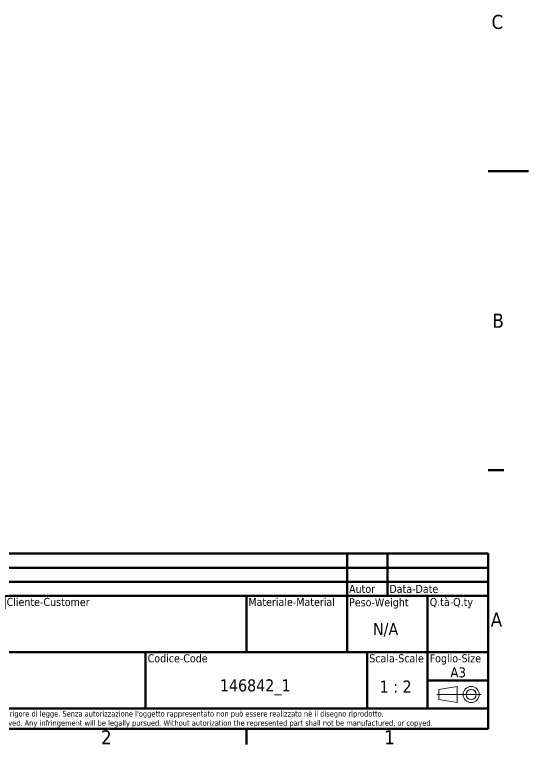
# Model space of a CAD drawing. Header units: millimetres. Extents: x 0 to 840, y 0 to 594.
# Drawn here: x 585 to 840, y 12.2 to 374.9 of the extents above; entities that cross this region are included whole.
import ezdxf
from ezdxf.enums import TextEntityAlignment as Align

# ---------------------------------------------------------------- set-up
doc = ezdxf.new("R2010")
doc.units = ezdxf.units.MM
doc.header["$LTSCALE"] = 2
doc.layers.add('Bordo (ISO)', color=7, linetype='Continuous', lineweight=70)
doc.layers.add('Titolo (ISO)', color=7, linetype='Continuous', lineweight=50)
doc.styles.add('Stile testo39', font='tahoma.ttf')
doc.styles.add('Stile testo42', font='tahoma.ttf')
doc.styles.add('Testo nota (ISO)', font='tahoma.ttf')

# ---------------------------------------------------------------- blocks, each defined once
blk = doc.blocks.new('Bordi Default Border')
at = {"layer": 'Bordo (ISO)'}
for p, q in [((410, 74.25), (413.9, 74.25)), ((350, 10), (350, 6.1))]:
    blk.add_line(p, q, dxfattribs=at)
at = {"layer": 'Bordo (ISO)', "flags": 128}
blk.add_lwpolyline([(420, 148.5), (410, 148.5)], dxfattribs=at)
at = {"layer": 'Bordo (ISO)', "char_height": 3.5, "attachment_point": 7, "style": 'Testo nota (ISO)'}
for s, insert in [('C', (410.86, 183.81)), ('B', (411.08, 109.63)), ('A', (410.66, 35.38)), ('2', (313.94, 6.1)), ('1', (384.21, 6.1))]:
    blk.add_mtext(s, dxfattribs=dict(at, insert=insert))
blk = doc.blocks.new('Cartigli ISO')
at = {"layer": 'Titolo (ISO)'}
for p, q in [((493.41, 144.28), (683.41, 144.28)), ((493.41, 105.78), (493.41, 144.28)), ((503.41, 144.28), (503.41, 133.78)), ((648.41, 144.28), (648.41, 133.78)), ((658.41, 144.28), (658.41, 133.78)), ((683.41, 144.28), (683.41, 105.78)), ((493.41, 140.78), (683.41, 140.78)), ((683.41, 137.28), (493.41, 137.28)), ((493.41, 133.78), (683.41, 133.78)), ((528.41, 133.78), (528.41, 119.78)), ((563.41, 133.78), (563.41, 119.78)), ((623.41, 133.78), (623.41, 119.78)), ((648.41, 133.78), (648.41, 119.78)), ((668.41, 133.78), (668.41, 119.78)), ((528.41, 126.78), (493.41, 126.78)), ((533.41, 119.78), (493.41, 119.78)), ((533.41, 119.78), (643.41, 119.78)), ((533.41, 115.78), (533.41, 119.78)), ((598.41, 119.78), (598.41, 105.78)), ((643.41, 119.78), (683.41, 119.78)), ((653.41, 119.78), (653.41, 105.78)), ((668.41, 119.78), (668.41, 105.78)), ((533.41, 115.78), (533.41, 105.78)), ((683.41, 112.78), (668.41, 112.78)), ((683.41, 105.78), (493.41, 105.78)), ((493.41, 105.78), (493.41, 100.78)), ((683.41, 100.78), (683.41, 105.78)), ((493.41, 100.78), (683.41, 100.78))]:
    blk.add_line(p, q, dxfattribs=at)
at = {"layer": 'Titolo (ISO)', "lineweight": 18}
for p, q in [((671.21, 110.53), (675.71, 111.28)), ((675.71, 111.28), (675.71, 107.28)), ((671.21, 108.03), (671.21, 110.53)), ((675.71, 107.28), (671.21, 108.03))]:
    blk.add_line(p, q, dxfattribs=at)
at = {"layer": 'Titolo (ISO)', "linetype": 'Continuous', "lineweight": 18}
blk.add_line((681.71, 109.28), (670.71, 109.28), dxfattribs=at)
at = {"layer": 'Titolo (ISO)', "lineweight": 18}
for radius in [2, 1.25]:
    blk.add_circle((679.21, 109.28), radius, dxfattribs=at)
at = {"layer": 'Titolo (ISO)', "char_height": 2, "attachment_point": 1, "style": 'Testo nota (ISO)'}
for s, insert in [('\\fTahoma|b0|i0;\\H2.0000;Nr Mod', (493.91, 136.53)), ('\\fTahoma|b0|i0;\\H2.0000;Descrizione Modifica-Description of Modify', (503.91, 136.53)), ('\\fTahoma|b0|i0;\\H2.0000;Autor', (648.91, 136.53)), ('\\fTahoma|b0|i0;\\H2.0000;Data-Date ', (658.91, 136.53)), ('\\fTahoma|b0|i0;\\H2.0000;Disegnatore-Designer', (493.91, 133.28)), ('\\fTahoma|b0|i0;\\H2.0000;Matricola-Order Nr', (528.91, 133.28)), ('\\fTahoma|b0|i0;\\H2.0000;Cliente-Customer', (563.91, 133.28)), ('\\fTahoma|b0|i0;\\H2.0000;Materiale-Material', (623.91, 133.28)), ('\\fTahoma|b0|i0;\\H2.0000;Peso-Weight\\P', (648.91, 133.2)), ('\\fTahoma|b0|i0;\\H2.0000;Q.tà-Q.ty', (668.91, 133.28)), ('\\fTahoma|b0|i0;\\H2.0000;Data-Date', (493.91, 126.28)), ('\\fTahoma|b0|i0;\\H2.0000;Descrizione-Description', (533.91, 119.28)), ('\\fTahoma|b0|i0;\\H2.0000;Codice-Code', (598.91, 119.28)), ('\\fTahoma|b0|i0;\\H2.0000;Scala-Scale', (653.91, 119.28)), ('\\fTahoma|b0|i0;\\H2.0000;Foglio-Size', (668.91, 119.28)), ('\\fArial Black|b0|i0;\\H2.0000;Utensili  S.r.l.', (503.2, 109.84))]:
    blk.add_mtext(s, dxfattribs=dict(at, insert=insert))
at = {"layer": 'Titolo (ISO)', "insert": (494.41, 105.21), "char_height": 1.4, "attachment_point": 1, "line_spacing_factor": 0.987884, "style": 'Testo nota (ISO)'}
blk.add_mtext("\\fTahoma|b0|i0;\\H1.4000;Questo disegno è di proprietà della Liebherr-Utensili S.r.L. che tutela i propri diritti a rigore di legge. Senza autorizzazione l'oggetto rappresentato non può essere realizzato nè il disegno riprodotto.\\P\\fTahoma|b0|i0;\\H1.4000;This drawing is the property of Liebherr-Utensili S.r.L. All proprietary rights are reserved. Any infringement will be legally pursued. Without autorization the represented part shall not be manufactured, or copyed.", dxfattribs=at)
at = {"layer": 'Titolo (ISO)'}
for tag, p, height, style in [('AUTORE_001', (507.79, 127.56), 2.5, 'Stile testo39'), ('MASSA\\P3;_001', (654.84, 124.04), 3, 'Stile testo42'), ('DATA_CREAZIONE_001', (502.09, 120.75), 2.5, 'Stile testo39'), ('Dimensioni_foglio_001', (674.04, 113.53), 2.5, 'Stile testo39'), ('NUMERO_PARTE_001', (616.84, 110.05), 3, 'Stile testo42'), ('Scala_vista_iniziale_001', (656.5, 109.75), 3, 'Stile testo42')]:
    blk.add_attdef(tag, p, '', height=height, dxfattribs=dict(at, style=style))
for tag, height, style, p in [('CLIENTE', 3.5, 'Testo nota (ISO)', (593.41, 125.28)), ('MATRICOLA', 3, 'Stile testo42', (545.91, 125.28)), ('MATERIALE', 3, 'Stile testo42', (635.91, 125.28)), ("QUANTITA'", 3, 'Stile testo42', (675.91, 125.28)), ('DESCRIZIONE', 3, 'Stile testo42', (565.91, 111.28))]:
    blk.add_attdef(tag, text='', height=height, dxfattribs=dict(at, style=style)).set_placement(p, align=Align.MIDDLE_CENTER)

msp = doc.modelspace()

# ---------------------------------------------------------------- block references
at = {"xscale": 2, "yscale": 2, "zscale": 2}
msp.add_blockref('Bordi Default Border', (0, 0), dxfattribs=at)
msp.add_blockref('Cartigli ISO', (-546.82, -181.57), dxfattribs=at).add_auto_attribs({'NUMERO_PARTE_001': '146842_1', 'AUTORE_001': 'LUT', 'DATA_CREAZIONE_001': '01/03/2019', 'MASSA\\P3;_001': 'N/A', 'Scala_vista_iniziale_001': '1 : 2', 'Dimensioni_foglio_001': 'A3'})

doc.saveas('drawing.dxf')
